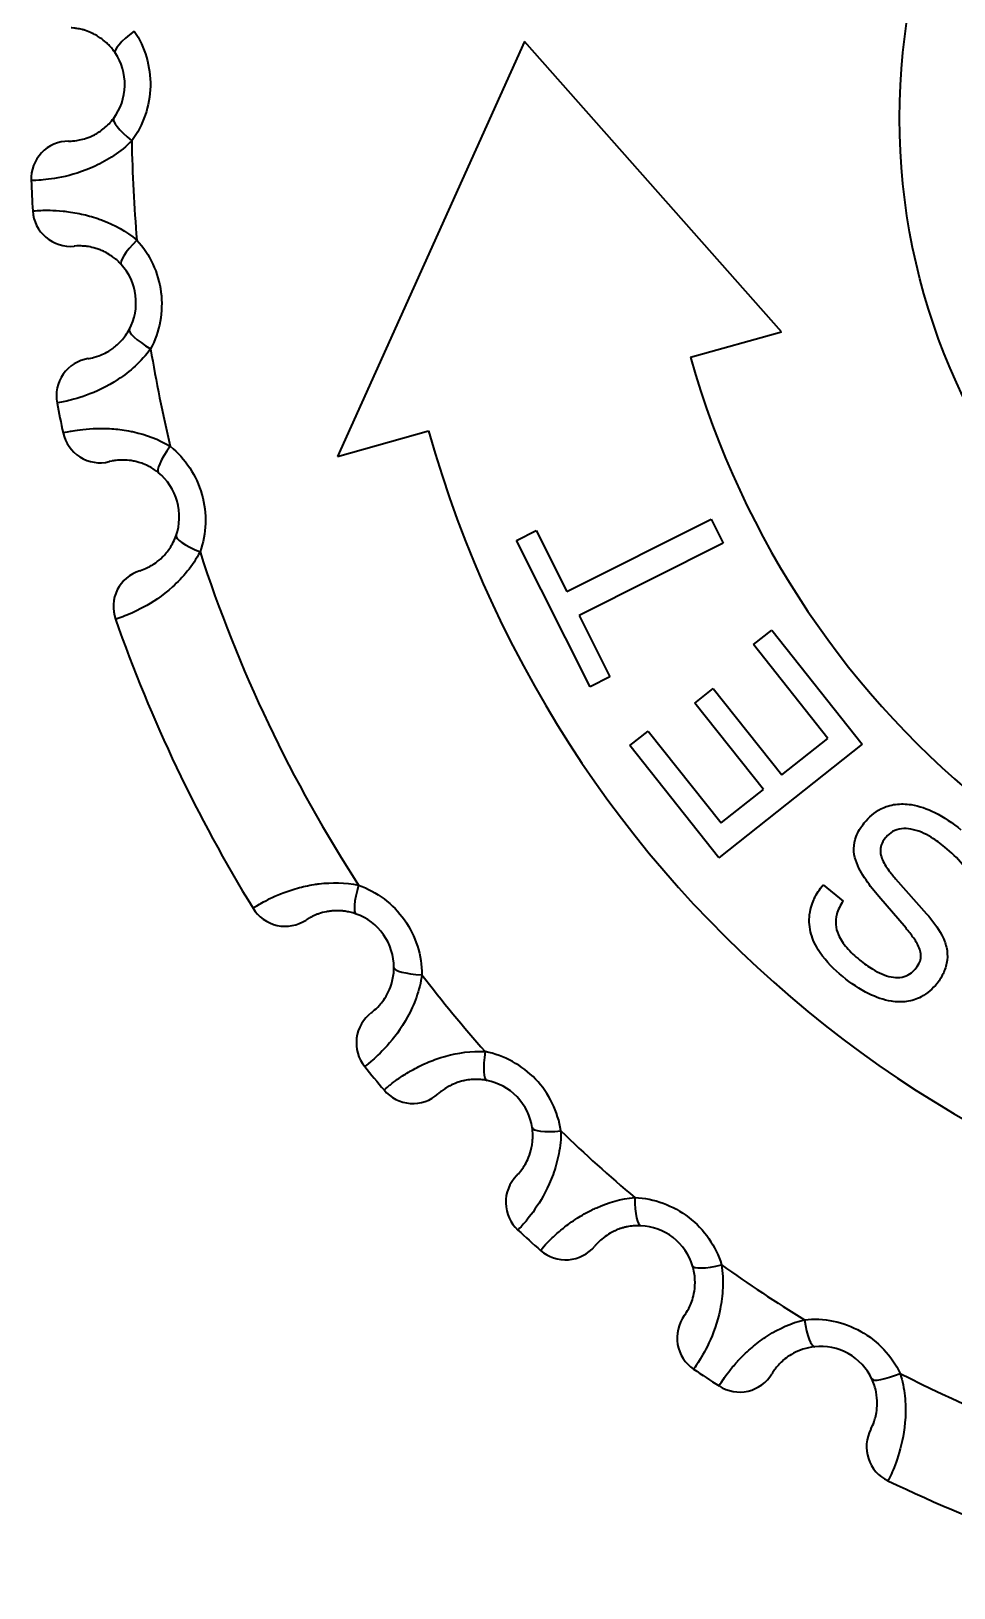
# Model space of a CAD drawing. Header units: millimetres. Extents: x 0 to 3364, y 0 to 2376.
# Drawn here: x 1385.32 to 1397.52, y 1267.25 to 1287.85 of the extents above; entities that cross this region are included whole.
import ezdxf

# ---------------------------------------------------------------- set-up
doc = ezdxf.new("R2010")
doc.units = ezdxf.units.MM
doc.header["$LTSCALE"] = 4
doc.layers.add('가시적인 것(ISO)', color=3, linetype='Continuous', lineweight=40, true_color=0x00ff00)
doc.layers.add('가시적인 좁은 것(ISO)', color=3, linetype='Continuous', lineweight=35, true_color=0x00ff00)

msp = doc.modelspace()

# ---------------------------------------------------------------- linework, layer by layer
at = {"layer": '가시적인 것(ISO)'}
for p, q in [((1391.8393, 1287.7132), (1389.3678, 1282.2229)), ((1395.2405, 1283.8726), (1391.8393, 1287.7132)), ((1394.0371, 1283.5346), (1395.2405, 1283.8726)), ((1389.3678, 1282.2229), (1390.5713, 1282.561)), ((1392.4032, 1280.4331), (1394.31, 1281.392)), ((1394.31, 1281.392), (1394.4699, 1281.0742)), ((1391.7361, 1281.1111), (1391.9961, 1281.2419)), ((1391.9961, 1281.2419), (1392.4032, 1280.4331)), ((1392.7097, 1279.1755), (1391.7361, 1281.1111)), ((1394.4699, 1281.0742), (1392.563, 1280.1154)), ((1392.563, 1280.1154), (1392.9697, 1279.3063)), ((1394.8691, 1279.7318), (1395.1124, 1279.9248)), ((1395.1124, 1279.9248), (1396.3084, 1278.4155)), ((1395.8531, 1278.4905), (1394.8691, 1279.7318)), ((1392.9697, 1279.3063), (1392.7097, 1279.1755)), ((1394.0941, 1278.9593), (1394.3374, 1279.1523)), ((1394.3374, 1279.1523), (1395.2443, 1278.0085)), ((1395.001, 1277.8155), (1394.0941, 1278.9593)), ((1393.2329, 1278.3959), (1393.4766, 1278.5886)), ((1393.4766, 1278.5886), (1394.4413, 1277.3717)), ((1395.2443, 1278.0085), (1395.8531, 1278.4905)), ((1394.4096, 1276.911), (1393.2329, 1278.3959)), ((1396.3084, 1278.4155), (1394.4096, 1276.911)), ((1394.4413, 1277.3717), (1395.001, 1277.8155)), ((1396.7487, 1276.6339), (1397.1592, 1276.1699)), ((1395.7889, 1276.555), (1396.055, 1276.3387)), ((1396.8862, 1275.9793), (1396.5263, 1276.398))]:
    msp.add_line(p, q, dxfattribs=at)
msp.add_circle((1405.3011, 1286.6988), 8.5, dxfattribs=at)
for centre, radius, start, end in [((1385.8177, 1285.8944), 0.5, 90.52751, 182.36422), ((1405.3011, 1286.6988), 20, 182.36422, 183.51735), ((1385.8379, 1285.5024), 0.5, 183.51735, 275.35407), ((1386.1506, 1283.0234), 0.5, 99.02751, 190.86422), ((1405.3011, 1286.6988), 11.7, 195.69079, 267.69079), ((1405.3011, 1286.6988), 20, 190.86422, 192.01735), ((1386.2285, 1282.6387), 0.5, 192.01735, 283.85407), ((1405.3011, 1286.6988), 15.3, 195.69079, 267.69079), ((1386.9042, 1280.2331), 0.5, 107.52751, 199.36422), ((1405.3011, 1286.6988), 20, 199.36422, 211.51735), ((1388.6777, 1276.505), 0.5, 211.51735, 303.35407), ((1390.1177, 1274.463), 0.5, 127.02751, 218.86422), ((1405.3011, 1286.6988), 20, 218.86422, 220.01735), ((1390.367, 1274.1599), 0.5, 220.01735, 311.85407), ((1392.0931, 1272.3531), 0.5, 135.52751, 227.36422), ((1405.3011, 1286.6988), 20, 227.36422, 228.51735), ((1392.3845, 1272.0902), 0.5, 228.51735, 320.35407), ((1394.3586, 1270.5584), 0.5, 144.02751, 235.86422), ((1405.3011, 1286.6988), 20, 235.86422, 237.01735), ((1394.6856, 1270.3415), 0.5, 237.01735, 328.85407), ((1396.8645, 1269.1183), 0.5, 152.52751, 244.36422), ((1405.3011, 1286.6988), 20, 244.36422, 256.51735)]:
    msp.add_arc(centre, radius, start, end, dxfattribs=at)
for points, knots in [([(1386.4292, 1287.5619), (1386.4201, 1287.5755), (1386.4106, 1287.5887), (1386.4008, 1287.6014), (1386.3861, 1287.6205), (1386.3707, 1287.6385), (1386.355, 1287.6552), (1386.3472, 1287.6636), (1386.3393, 1287.6717), (1386.3314, 1287.6795), (1386.3275, 1287.6834), (1386.3235, 1287.6872), (1386.3195, 1287.6909), (1386.3156, 1287.6946), (1386.3116, 1287.6983), (1386.3077, 1287.7018), (1386.2834, 1287.7238), (1386.259, 1287.7429), (1386.2353, 1287.7594), (1386.2179, 1287.7716), (1386.2008, 1287.7824), (1386.1843, 1287.792), (1386.1655, 1287.803), (1386.1474, 1287.8125), (1386.1303, 1287.8207), (1386.095, 1287.8376), (1386.0631, 1287.8496), (1386.0345, 1287.8587), (1386.0192, 1287.8636), (1386.005, 1287.8676), (1385.9918, 1287.871), (1385.9794, 1287.8742), (1385.9678, 1287.8769), (1385.9571, 1287.8791), (1385.9324, 1287.8842), (1385.9122, 1287.887), (1385.896, 1287.8889), (1385.8911, 1287.8895), (1385.8867, 1287.89), (1385.8826, 1287.8904), (1385.8588, 1287.893), (1385.8519, 1287.8931), (1385.8474, 1287.8932)], [0.0026102224, 0.0026102224, 0.0026102224, 0.0026102224, 0.0026627119, 0.0026627119, 0.0026627119, 0.0027414461, 0.0027414461, 0.0027414461, 0.0027808132, 0.0027808132, 0.0027808132, 0.0028004968, 0.0028004968, 0.0028004968, 0.0028201803, 0.0028201803, 0.0028201803, 0.0029414562, 0.0029414562, 0.0029414562, 0.0030301383, 0.0030301383, 0.0030301383, 0.0031306645, 0.0031306645, 0.0031306645, 0.0033386198, 0.0033386198, 0.0033386198, 0.0034500542, 0.0034500542, 0.0034500542, 0.0035550331, 0.0035550331, 0.0035550331, 0.003797578, 0.003797578, 0.003797578, 0.0038699701, 0.0038699701, 0.0038699701, 0.004289886, 0.004289886, 0.004289886, 0.004289886]), ([(1386.4095, 1286.6987), (1386.4981, 1286.8187), (1386.5525, 1286.9706), (1386.556, 1287.1277), (1386.5595, 1287.2849), (1386.5122, 1287.438), (1386.4292, 1287.5619)], [0, 0, 0, 0, 0.00046947665, 0.00046947665, 0.00046947665, 0.00093916648, 0.00093916648, 0.00093916648, 0.00093916648]), ([(1385.8131, 1286.3943), (1385.8178, 1286.3943), (1385.8248, 1286.3942), (1385.8486, 1286.3955), (1385.8724, 1286.3969), (1385.9086, 1286.3996), (1385.9589, 1286.41), (1386.0092, 1286.4205), (1386.0746, 1286.4381), (1386.1548, 1286.4802), (1386.1949, 1286.5013), (1386.2382, 1286.5286), (1386.282, 1286.5645), (1386.3257, 1286.6004), (1386.3706, 1286.6461), (1386.4095, 1286.6987)], [0, 0, 0, 0, 0.0004192882, 0.0004192882, 0.0004192882, 0.0008385765, 0.0008385765, 0.0008385765, 0.0012578647, 0.0012578647, 0.0012578647, 0.0014675089, 0.0014675089, 0.0014675089, 0.001677153, 0.001677153, 0.001677153, 0.001677153]), ([(1386.5089, 1284.7629), (1386.4979, 1284.7751), (1386.4865, 1284.7867), (1386.475, 1284.7978), (1386.4576, 1284.8145), (1386.4397, 1284.83), (1386.4218, 1284.8443), (1386.4128, 1284.8515), (1386.4038, 1284.8583), (1386.3948, 1284.8648), (1386.3903, 1284.8681), (1386.3859, 1284.8712), (1386.3814, 1284.8743), (1386.3769, 1284.8774), (1386.3725, 1284.8805), (1386.368, 1284.8834), (1386.3407, 1284.9015), (1386.3138, 1284.9168), (1386.2879, 1284.9297), (1386.269, 1284.9391), (1386.2505, 1284.9473), (1386.2326, 1284.9544), (1386.2125, 1284.9624), (1386.1932, 1284.9691), (1386.1751, 1284.9747), (1386.1376, 1284.9862), (1386.1043, 1284.9934), (1386.0747, 1284.9982), (1386.0588, 1285.0008), (1386.0442, 1285.0027), (1386.0307, 1285.0041), (1386.0179, 1285.0054), (1386.0061, 1285.0063), (1385.9951, 1285.0069), (1385.9699, 1285.0083), (1385.9496, 1285.0081), (1385.9332, 1285.0076), (1385.9283, 1285.0075), (1385.9238, 1285.0073), (1385.9197, 1285.0071), (1385.8959, 1285.0061), (1385.889, 1285.0052), (1385.8845, 1285.0046)], [0.0026102224, 0.0026102224, 0.0026102224, 0.0026102224, 0.0026627119, 0.0026627119, 0.0026627119, 0.0027414461, 0.0027414461, 0.0027414461, 0.0027808132, 0.0027808132, 0.0027808132, 0.0028004968, 0.0028004968, 0.0028004968, 0.0028201803, 0.0028201803, 0.0028201803, 0.0029414562, 0.0029414562, 0.0029414562, 0.0030301383, 0.0030301383, 0.0030301383, 0.0031306645, 0.0031306645, 0.0031306645, 0.0033386198, 0.0033386198, 0.0033386198, 0.0034500542, 0.0034500542, 0.0034500542, 0.0035550331, 0.0035550331, 0.0035550331, 0.003797578, 0.003797578, 0.003797578, 0.0038699701, 0.0038699701, 0.0038699701, 0.004289886, 0.004289886, 0.004289886, 0.004289886]), ([(1386.617, 1283.9064), (1386.6869, 1284.0381), (1386.7183, 1284.1964), (1386.6985, 1284.3523), (1386.6787, 1284.5083), (1386.6094, 1284.6527), (1386.5089, 1284.7629)], [0, 0, 0, 0, 0.00046947665, 0.00046947665, 0.00046947665, 0.00093916648, 0.00093916648, 0.00093916648, 0.00093916648]), ([(1386.0722, 1283.5172), (1386.0768, 1283.5178), (1386.0837, 1283.5187), (1386.1071, 1283.5236), (1386.1304, 1283.5284), (1386.1658, 1283.5364), (1386.214, 1283.5542), (1386.2623, 1283.572), (1386.3243, 1283.5991), (1386.3974, 1283.6526), (1386.4339, 1283.6794), (1386.4728, 1283.7128), (1386.5107, 1283.7548), (1386.5487, 1283.7968), (1386.5863, 1283.8485), (1386.617, 1283.9064)], [0, 0, 0, 0, 0.0004192882, 0.0004192882, 0.0004192882, 0.0008385765, 0.0008385765, 0.0008385765, 0.0012578647, 0.0012578647, 0.0012578647, 0.0014675089, 0.0014675089, 0.0014675089, 0.001677153, 0.001677153, 0.001677153, 0.001677153]), ([(1387.0015, 1282.0065), (1386.9888, 1282.0169), (1386.9758, 1282.0267), (1386.9627, 1282.036), (1386.9431, 1282.05), (1386.9231, 1282.0627), (1386.9033, 1282.0742), (1386.8933, 1282.0799), (1386.8834, 1282.0853), (1386.8736, 1282.0904), (1386.8687, 1282.093), (1386.8638, 1282.0955), (1386.8589, 1282.0979), (1386.854, 1282.1003), (1386.8492, 1282.1026), (1386.8443, 1282.1049), (1386.8147, 1282.1187), (1386.7858, 1282.1299), (1386.7583, 1282.1388), (1386.7381, 1282.1453), (1386.7186, 1282.1506), (1386.6999, 1282.155), (1386.6788, 1282.16), (1386.6587, 1282.1638), (1386.64, 1282.1666), (1386.6012, 1282.1725), (1386.5672, 1282.1747), (1386.5372, 1282.175), (1386.5212, 1282.1752), (1386.5064, 1282.1749), (1386.4928, 1282.1743), (1386.48, 1282.1738), (1386.4682, 1282.1729), (1386.4573, 1282.1719), (1386.4321, 1282.1695), (1386.4121, 1282.1663), (1386.3959, 1282.1634), (1386.3911, 1282.1625), (1386.3867, 1282.1617), (1386.3827, 1282.1609), (1386.3592, 1282.1564), (1386.3526, 1282.1545), (1386.3482, 1282.1533)], [0.0026102224, 0.0026102224, 0.0026102224, 0.0026102224, 0.0026627119, 0.0026627119, 0.0026627119, 0.0027414461, 0.0027414461, 0.0027414461, 0.0027808132, 0.0027808132, 0.0027808132, 0.0028004968, 0.0028004968, 0.0028004968, 0.0028201803, 0.0028201803, 0.0028201803, 0.0029414562, 0.0029414562, 0.0029414562, 0.0030301383, 0.0030301383, 0.0030301383, 0.0031306645, 0.0031306645, 0.0031306645, 0.0033386198, 0.0033386198, 0.0033386198, 0.0034500542, 0.0034500542, 0.0034500542, 0.0035550331, 0.0035550331, 0.0035550331, 0.003797578, 0.003797578, 0.003797578, 0.0038699701, 0.0038699701, 0.0038699701, 0.004289886, 0.004289886, 0.004289886, 0.004289886]), ([(1387.235, 1281.1754), (1387.2846, 1281.316), (1387.2923, 1281.4772), (1387.2497, 1281.6285), (1387.207, 1281.7798), (1387.1171, 1281.9124), (1387.0015, 1282.0065)], [0, 0, 0, 0, 0.00046947665, 0.00046947665, 0.00046947665, 0.00093916648, 0.00093916648, 0.00093916648, 0.00093916648]), ([(1386.7537, 1280.7099), (1386.7581, 1280.7112), (1386.7649, 1280.7131), (1386.7872, 1280.7214), (1386.8096, 1280.7296), (1386.8434, 1280.7428), (1386.8885, 1280.7675), (1386.9336, 1280.7922), (1386.9909, 1280.8282), (1387.0553, 1280.8919), (1387.0875, 1280.9238), (1387.1209, 1280.9626), (1387.1523, 1281.0097), (1387.1836, 1281.0569), (1387.2132, 1281.1136), (1387.235, 1281.1754)], [0, 0, 0, 0, 0.0004192882, 0.0004192882, 0.0004192882, 0.0008385765, 0.0008385765, 0.0008385765, 0.0012578647, 0.0012578647, 0.0012578647, 0.0014675089, 0.0014675089, 0.0014675089, 0.001677153, 0.001677153, 0.001677153, 0.001677153]), ([(1396.3343, 1277.3741), (1396.3964, 1277.4458), (1396.4683, 1277.5129), (1396.5527, 1277.5569), (1396.613, 1277.5884), (1396.68, 1277.6092), (1396.748, 1277.6181), (1396.8156, 1277.6269), (1396.8854, 1277.6251), (1396.9533, 1277.6147), (1397.0616, 1277.5981), (1397.168, 1277.5603), (1397.2666, 1277.511), (1397.3898, 1277.4493), (1397.5035, 1277.3681), (1397.6119, 1277.2827)], [0, 0, 0, 0, 0.2024132, 0.2024132, 0.2024132, 0.3458311, 0.3458311, 0.3458311, 0.4879837, 0.4879837, 0.4879837, 0.7159761, 0.7159761, 0.7159761, 1, 1, 1, 1]), ([(1396.5263, 1276.398), (1396.4671, 1276.4689), (1396.4091, 1276.5413), (1396.3574, 1276.6174), (1396.3025, 1276.6982), (1396.2523, 1276.7851), (1396.2217, 1276.8776), (1396.2049, 1276.9286), (1396.1957, 1276.9828), (1396.1962, 1277.036), (1396.1967, 1277.0893), (1396.2082, 1277.1429), (1396.2267, 1277.1925), (1396.2512, 1277.2585), (1396.2909, 1277.3189), (1396.3343, 1277.3741)], [0, 0, 0, 0, 0.2480456, 0.2480456, 0.2480456, 0.5124536, 0.5124536, 0.5124536, 0.6581692, 0.6581692, 0.6581692, 0.8046355, 0.8046355, 0.8046355, 1, 1, 1, 1]), ([(1397.4005, 1277.0527), (1397.3419, 1277.0991), (1397.282, 1277.1444), (1397.2183, 1277.1826), (1397.1363, 1277.2319), (1397.0449, 1277.2744), (1396.9502, 1277.2904), (1396.9092, 1277.2973), (1396.8676, 1277.3004), (1396.8269, 1277.2952), (1396.786, 1277.2899), (1396.7454, 1277.277), (1396.7096, 1277.2571), (1396.6771, 1277.2391), (1396.6488, 1277.2137), (1396.624, 1277.186), (1396.6205, 1277.1822), (1396.6172, 1277.1784), (1396.6138, 1277.1746)], [0, 0, 0, 0, 0.2505024, 0.2505024, 0.2505024, 0.5764586, 0.5764586, 0.5764586, 0.7155636, 0.7155636, 0.7155636, 0.8555715, 0.8555715, 0.8555715, 0.9826202, 0.9826202, 0.9826202, 1, 1, 1, 1]), ([(1396.6138, 1277.1746), (1396.5909, 1277.1449), (1396.5698, 1277.1122), (1396.559, 1277.0761), (1396.5507, 1277.0484), (1396.5474, 1277.0188), (1396.5486, 1276.9897), (1396.5499, 1276.9606), (1396.5572, 1276.9314), (1396.5675, 1276.9039), (1396.5887, 1276.8469), (1396.6216, 1276.7941), (1396.6579, 1276.745), (1396.6864, 1276.7066), (1396.7171, 1276.6698), (1396.7487, 1276.6339)], [0, 0, 0, 0, 0.1874497, 0.1874497, 0.1874497, 0.3300693, 0.3300693, 0.3300693, 0.4729854, 0.4729854, 0.4729854, 0.769294, 0.769294, 0.769294, 1, 1, 1, 1]), ([(1397.65, 1276.1269), (1397.6915, 1276.1848), (1397.7298, 1276.2468), (1397.7521, 1276.3146), (1397.7685, 1276.3646), (1397.778, 1276.418), (1397.7767, 1276.4709), (1397.7755, 1276.524), (1397.7643, 1276.5777), (1397.7456, 1276.6279), (1397.7196, 1276.6975), (1397.6792, 1276.7624), (1397.6334, 1276.8215), (1397.5666, 1276.9079), (1397.4848, 1276.9829), (1397.4005, 1277.0527)], [0, 0, 0, 0, 0.2007662, 0.2007662, 0.2007662, 0.3481268, 0.3481268, 0.3481268, 0.495668, 0.495668, 0.495668, 0.7005968, 0.7005968, 0.7005968, 1, 1, 1, 1]), ([(1396.0499, 1275.3388), (1395.9386, 1275.4318), (1395.8321, 1275.5354), (1395.6827, 1275.7543), (1395.6512, 1275.8364), (1395.6106, 1275.9824), (1395.6008, 1276.0704), (1395.6237, 1276.2537), (1395.6536, 1276.3286), (1395.7041, 1276.4368), (1395.7454, 1276.4972), (1395.7889, 1276.555)], [-0.077623199, -0.077623199, -0.077623199, -0.077623199, -0.063368973, -0.063368973, -0.051524607, -0.051524607, -0.036890201, -0.036890201, -0.022373801, -0.022373801, 0, 0, 0, 0]), ([(1389.6174, 1276.1671), (1389.602, 1276.1727), (1389.5865, 1276.1776), (1389.571, 1276.182), (1389.5479, 1276.1886), (1389.5248, 1276.1939), (1389.5023, 1276.1981), (1389.491, 1276.2002), (1389.4798, 1276.202), (1389.4688, 1276.2035), (1389.4634, 1276.2043), (1389.4579, 1276.205), (1389.4525, 1276.2056), (1389.4471, 1276.2063), (1389.4418, 1276.2068), (1389.4365, 1276.2074), (1389.4039, 1276.2105), (1389.3729, 1276.2114), (1389.344, 1276.2106), (1389.3229, 1276.21), (1389.3027, 1276.2085), (1389.2836, 1276.2065), (1389.262, 1276.2041), (1389.2418, 1276.201), (1389.2232, 1276.1974), (1389.1847, 1276.19), (1389.152, 1276.1806), (1389.1236, 1276.171), (1389.1084, 1276.1658), (1389.0946, 1276.1606), (1389.0819, 1276.1555), (1389.07, 1276.1507), (1389.0592, 1276.1459), (1389.0493, 1276.1413), (1389.0263, 1276.1307), (1389.0085, 1276.121), (1388.9942, 1276.1129), (1388.99, 1276.1105), (1388.9861, 1276.1082), (1388.9826, 1276.1061), (1388.962, 1276.094), (1388.9564, 1276.09), (1388.9526, 1276.0874)], [0.0026102224, 0.0026102224, 0.0026102224, 0.0026102224, 0.0026627119, 0.0026627119, 0.0026627119, 0.0027414461, 0.0027414461, 0.0027414461, 0.0027808132, 0.0027808132, 0.0027808132, 0.0028004968, 0.0028004968, 0.0028004968, 0.0028201803, 0.0028201803, 0.0028201803, 0.0029414562, 0.0029414562, 0.0029414562, 0.0030301383, 0.0030301383, 0.0030301383, 0.0031306645, 0.0031306645, 0.0031306645, 0.0033386198, 0.0033386198, 0.0033386198, 0.0034500542, 0.0034500542, 0.0034500542, 0.0035550331, 0.0035550331, 0.0035550331, 0.003797578, 0.003797578, 0.003797578, 0.0038699701, 0.0038699701, 0.0038699701, 0.004289886, 0.004289886, 0.004289886, 0.004289886]), ([(1396.055, 1276.3387), (1396.0192, 1276.2846), (1395.9872, 1276.2262), (1395.9705, 1276.1632), (1395.9588, 1276.1195), (1395.9542, 1276.073), (1395.9578, 1276.0274), (1395.9615, 1275.9819), (1395.9734, 1275.9362), (1395.9917, 1275.8938), (1396.0186, 1275.8317), (1396.0578, 1275.7742), (1396.1022, 1275.7225), (1396.1539, 1275.6623), (1396.2132, 1275.6086), (1396.2744, 1275.5579)], [0, 0, 0, 0, 0.2184167, 0.2184167, 0.2184167, 0.3695373, 0.3695373, 0.3695373, 0.520714, 0.520714, 0.520714, 0.7425561, 0.7425561, 0.7425561, 1, 1, 1, 1]), ([(1390.115, 1275.4616), (1390.1148, 1275.6107), (1390.0683, 1275.7652), (1389.9776, 1275.8936), (1389.8869, 1276.022), (1389.7579, 1276.117), (1389.6174, 1276.1671)], [0, 0, 0, 0, 0.00046947665, 0.00046947665, 0.00046947665, 0.00093916648, 0.00093916648, 0.00093916648, 0.00093916648]), ([(1397.1592, 1276.1699), (1397.2336, 1276.0829), (1397.3064, 1275.99), (1397.3989, 1275.8102), (1397.4137, 1275.7533), (1397.434, 1275.6703), (1397.4365, 1275.6129), (1397.4228, 1275.5001), (1397.4069, 1275.4456), (1397.3618, 1275.3423), (1397.3322, 1275.2932), (1397.2978, 1275.2484)], [-0.071673744, -0.071673744, -0.071673744, -0.071673744, -0.060776079, -0.060776079, -0.052396969, -0.052396969, -0.034809879, -0.034809879, -0.017487321, -0.017487321, 0, 0, 0, 0]), ([(1397.018, 1275.4483), (1397.0395, 1275.4778), (1397.0606, 1275.5088), (1397.072, 1275.5437), (1397.0802, 1275.5685), (1397.084, 1275.5953), (1397.0831, 1275.6217), (1397.0822, 1275.6481), (1397.0766, 1275.6746), (1397.0678, 1275.6997), (1397.049, 1275.7534), (1397.0189, 1275.8034), (1396.9861, 1275.8504), (1396.9549, 1275.8949), (1396.9213, 1275.9377), (1396.8862, 1275.9793)], [0, 0, 0, 0, 0.1861914, 0.1861914, 0.1861914, 0.3186992, 0.3186992, 0.3186992, 0.4505758, 0.4505758, 0.4505758, 0.7333298, 0.7333298, 0.7333298, 1, 1, 1, 1]), ([(1389.8166, 1274.8622), (1389.8204, 1274.8649), (1389.8261, 1274.8689), (1389.8445, 1274.8842), (1389.8628, 1274.8994), (1389.8903, 1274.9231), (1389.9245, 1274.9615), (1389.9587, 1274.9998), (1390.0008, 1275.0529), (1390.0402, 1275.1344), (1390.0599, 1275.1752), (1390.0785, 1275.223), (1390.0923, 1275.2778), (1390.1061, 1275.3327), (1390.115, 1275.3961), (1390.115, 1275.4616)], [0, 0, 0, 0, 0.0004192882, 0.0004192882, 0.0004192882, 0.0008385765, 0.0008385765, 0.0008385765, 0.0012578647, 0.0012578647, 0.0012578647, 0.0014675089, 0.0014675089, 0.0014675089, 0.001677153, 0.001677153, 0.001677153, 0.001677153]), ([(1396.2744, 1275.5579), (1396.3295, 1275.5141), (1396.3861, 1275.4719), (1396.4461, 1275.4353), (1396.5219, 1275.3891), (1396.6051, 1275.3501), (1396.6919, 1275.3341), (1396.7296, 1275.3272), (1396.7685, 1275.3246), (1396.8064, 1275.3287), (1396.8445, 1275.3328), (1396.8823, 1275.3438), (1396.9158, 1275.3616), (1396.9457, 1275.3775), (1396.9731, 1275.3987), (1396.9961, 1275.4233), (1397.0036, 1275.4314), (1397.0108, 1275.4398), (1397.018, 1275.4483)], [0, 0, 0, 0, 0.2482265, 0.2482265, 0.2482265, 0.5648259, 0.5648259, 0.5648259, 0.700629, 0.700629, 0.700629, 0.8381786, 0.8381786, 0.8381786, 0.9604061, 0.9604061, 0.9604061, 1, 1, 1, 1]), ([(1397.2978, 1275.2484), (1397.2375, 1275.1785), (1397.1678, 1275.113), (1397.0856, 1275.0698), (1397.0268, 1275.0389), (1396.9613, 1275.018), (1396.8948, 1275.0089), (1396.8286, 1274.9999), (1396.7599, 1275.0017), (1396.6933, 1275.0121), (1396.5906, 1275.0281), (1396.4901, 1275.0643), (1396.3962, 1275.1104), (1396.2722, 1275.1712), (1396.1584, 1275.2529), (1396.0499, 1275.3388)], [0, 0, 0, 0, 0.2020249, 0.2020249, 0.2020249, 0.3456587, 0.3456587, 0.3456587, 0.4882954, 0.4882954, 0.4882954, 0.708883, 0.708883, 0.708883, 1, 1, 1, 1]), ([(1391.3464, 1273.9646), (1391.3303, 1273.9678), (1391.3142, 1273.9704), (1391.2983, 1273.9725), (1391.2744, 1273.9755), (1391.2508, 1273.9774), (1391.2279, 1273.9782), (1391.2164, 1273.9786), (1391.2051, 1273.9787), (1391.194, 1273.9786), (1391.1885, 1273.9786), (1391.183, 1273.9785), (1391.1776, 1273.9783), (1391.1722, 1273.9781), (1391.1668, 1273.9779), (1391.1615, 1273.9777), (1391.1287, 1273.976), (1391.098, 1273.9723), (1391.0695, 1273.9672), (1391.0487, 1273.9635), (1391.029, 1273.959), (1391.0104, 1273.9542), (1390.9894, 1273.9486), (1390.9699, 1273.9426), (1390.952, 1273.9363), (1390.915, 1273.9233), (1390.884, 1273.9092), (1390.8574, 1273.8954), (1390.8431, 1273.8881), (1390.8302, 1273.8809), (1390.8185, 1273.874), (1390.8074, 1273.8674), (1390.7974, 1273.8611), (1390.7883, 1273.8551), (1390.7672, 1273.8412), (1390.7509, 1273.8289), (1390.7381, 1273.8188), (1390.7342, 1273.8158), (1390.7307, 1273.813), (1390.7275, 1273.8104), (1390.7089, 1273.7954), (1390.704, 1273.7906), (1390.7007, 1273.7875)], [0.0026102224, 0.0026102224, 0.0026102224, 0.0026102224, 0.0026627119, 0.0026627119, 0.0026627119, 0.0027414461, 0.0027414461, 0.0027414461, 0.0027808132, 0.0027808132, 0.0027808132, 0.0028004968, 0.0028004968, 0.0028004968, 0.0028201803, 0.0028201803, 0.0028201803, 0.0029414562, 0.0029414562, 0.0029414562, 0.0030301383, 0.0030301383, 0.0030301383, 0.0031306645, 0.0031306645, 0.0031306645, 0.0033386198, 0.0033386198, 0.0033386198, 0.0034500542, 0.0034500542, 0.0034500542, 0.0035550331, 0.0035550331, 0.0035550331, 0.003797578, 0.003797578, 0.003797578, 0.0038699701, 0.0038699701, 0.0038699701, 0.004289886, 0.004289886, 0.004289886, 0.004289886]), ([(1391.9428, 1273.3404), (1391.9206, 1273.4878), (1391.8517, 1273.6337), (1391.743, 1273.7473), (1391.6343, 1273.8609), (1391.4927, 1273.9357), (1391.3464, 1273.9646)], [0, 0, 0, 0, 0.00046947665, 0.00046947665, 0.00046947665, 0.00093916648, 0.00093916648, 0.00093916648, 0.00093916648]), ([(1391.7363, 1272.7034), (1391.7396, 1272.7067), (1391.7447, 1272.7115), (1391.7605, 1272.7293), (1391.7764, 1272.7471), (1391.8001, 1272.7746), (1391.8283, 1272.8176), (1391.8565, 1272.8606), (1391.8902, 1272.9193), (1391.9171, 1273.0057), (1391.9306, 1273.049), (1391.9419, 1273.099), (1391.9475, 1273.1553), (1391.953, 1273.2116), (1391.9525, 1273.2756), (1391.9428, 1273.3404)], [0, 0, 0, 0, 0.0004192882, 0.0004192882, 0.0004192882, 0.0008385765, 0.0008385765, 0.0008385765, 0.0012578647, 0.0012578647, 0.0012578647, 0.0014675089, 0.0014675089, 0.0014675089, 0.001677153, 0.001677153, 0.001677153, 0.001677153]), ([(1393.3819, 1272.0419), (1393.3619, 1272.0428), (1393.3421, 1272.0429), (1393.3226, 1272.0422), (1393.2935, 1272.0412), (1393.2651, 1272.0385), (1393.2381, 1272.0346), (1393.2245, 1272.0326), (1393.2113, 1272.0303), (1393.1985, 1272.0277), (1393.1921, 1272.0264), (1393.1858, 1272.0251), (1393.1796, 1272.0237), (1393.1734, 1272.0222), (1393.1673, 1272.0208), (1393.1613, 1272.0192), (1393.1453, 1272.0152), (1393.1299, 1272.0107), (1393.1151, 1272.0059), (1393.1126, 1272.0051), (1393.1102, 1272.0043), (1393.1077, 1272.0035), (1393.083, 1271.9952), (1393.0601, 1271.986), (1393.0391, 1271.9766), (1393.0252, 1271.9703), (1393.0122, 1271.964), (1393, 1271.9576), (1392.9636, 1271.9386), (1392.9337, 1271.9194), (1392.9085, 1271.9012), (1392.8736, 1271.876), (1392.8484, 1271.8538), (1392.8288, 1271.835)], [0.0026102224, 0.0026102224, 0.0026102224, 0.0026102224, 0.0026743224, 0.0026743224, 0.0026743224, 0.0027704725, 0.0027704725, 0.0027704725, 0.0028185476, 0.0028185476, 0.0028185476, 0.0028425851, 0.0028425851, 0.0028425851, 0.0028666226, 0.0028666226, 0.0028666226, 0.0029307227, 0.0029307227, 0.0029307227, 0.0029415288, 0.0029415288, 0.0029415288, 0.0030509103, 0.0030509103, 0.0030509103, 0.0031230229, 0.0031230229, 0.0031230229, 0.0033382973, 0.0033382973, 0.0033382973, 0.0036358235, 0.0036358235, 0.0036358235, 0.0036358235]), ([(1394.064, 1271.5126), (1394.0203, 1271.6552), (1393.9305, 1271.7893), (1393.8063, 1271.8856), (1393.682, 1271.9819), (1393.5308, 1272.0349), (1393.3819, 1272.0419)], [0, 0, 0, 0, 0.00046947665, 0.00046947665, 0.00046947665, 0.00093916648, 0.00093916648, 0.00093916648, 0.00093916648]), ([(1393.9539, 1270.8521), (1393.9568, 1270.8558), (1393.961, 1270.8614), (1393.9741, 1270.8813), (1393.9872, 1270.9013), (1394.0065, 1270.932), (1394.028, 1270.9787), (1394.0496, 1271.0253), (1394.0742, 1271.0884), (1394.0881, 1271.1779), (1394.095, 1271.2226), (1394.0988, 1271.2738), (1394.096, 1271.3303), (1394.0932, 1271.3868), (1394.0832, 1271.45), (1394.064, 1271.5126)], [0, 0, 0, 0, 0.0004192882, 0.0004192882, 0.0004192882, 0.0008385765, 0.0008385765, 0.0008385765, 0.0012578647, 0.0012578647, 0.0012578647, 0.0014675089, 0.0014675089, 0.0014675089, 0.001677153, 0.001677153, 0.001677153, 0.001677153]), ([(1395.6792, 1270.4411), (1395.624, 1270.4354), (1395.5709, 1270.4236), (1395.5237, 1270.4083), (1395.4764, 1270.3929), (1395.4352, 1270.3744), (1395.3987, 1270.3547), (1395.3258, 1270.3153), (1395.2753, 1270.2736), (1395.2374, 1270.2373)], [0.00261022236, 0.00261022236, 0.00261022236, 0.00261022236, 0.00278794921, 0.00278794921, 0.00278794921, 0.00296567605, 0.00296567605, 0.00296567605, 0.00332112973, 0.00332112973, 0.00332112973, 0.00332112973]), ([(1396.4321, 1270.0185), (1396.3678, 1270.153), (1396.2592, 1270.2724), (1396.1221, 1270.3492), (1395.9849, 1270.4261), (1395.8276, 1270.4562), (1395.6792, 1270.4411)], [0, 0, 0, 0, 0.00046947665, 0.00046947665, 0.00046947665, 0.00093916648, 0.00093916648, 0.00093916648, 0.00093916648]), ([(1395.2374, 1270.2373), (1395.2355, 1270.2355), (1395.2336, 1270.2337), (1395.2318, 1270.2319), (1395.1843, 1270.1856), (1395.1578, 1270.1492), (1395.1401, 1270.1238), (1395.1212, 1270.0966), (1395.1166, 1270.0884), (1395.1135, 1270.0829)], [0.00332112973, 0.00332112973, 0.00332112973, 0.00332112973, 0.00333860491, 0.00333860491, 0.00333860491, 0.00379751203, 0.00379751203, 0.00379751203, 0.00428988598, 0.00428988598, 0.00428988598, 0.00428988598]), ([(1396.4208, 1269.349), (1396.4231, 1269.3531), (1396.4265, 1269.3592), (1396.4365, 1269.3808), (1396.4465, 1269.4025), (1396.4611, 1269.4357), (1396.4755, 1269.4851), (1396.4898, 1269.5344), (1396.5049, 1269.6004), (1396.5054, 1269.691), (1396.5057, 1269.7363), (1396.5019, 1269.7874), (1396.4907, 1269.8429), (1396.4795, 1269.8983), (1396.4603, 1269.9594), (1396.4321, 1270.0185)], [0, 0, 0, 0, 0.0004192882, 0.0004192882, 0.0004192882, 0.0008385765, 0.0008385765, 0.0008385765, 0.0012578647, 0.0012578647, 0.0012578647, 0.0014675089, 0.0014675089, 0.0014675089, 0.001677153, 0.001677153, 0.001677153, 0.001677153])]:
    msp.add_open_spline(points, degree=3, knots=knots, dxfattribs=at)
msp.add_open_spline([(1392.8289, 1271.835), (1392.7857, 1271.7938), (1392.776, 1271.7802), (1392.7695, 1271.7712)], degree=3, dxfattribs=at)
at = {"layer": '가시적인 좁은 것(ISO)'}
for start, end in [(180.92053, 184.96104), (189.42053, 193.46104), (197.92053, 212.96104), (217.42053, 221.46104), (225.92053, 229.96104), (234.42053, 238.46104), (242.92053, 257.96104)]:
    msp.add_arc((1405.3011, 1286.6988), 18.6557, start, end, dxfattribs=at)
for centre, major_axis, ratio, start_param, end_param in [((1386.8446, 1287.8402), (-0.4153, -0.2784), 0.206118, 4.976004, 6.2831853), ((1386.8117, 1286.4017), (-0.4022, 0.297), 0.206118, 0, 1.3071813), ((1386.8786, 1285.0996), (-0.3696, -0.3367), 0.206118, 4.976004, 6.2831853), ((1387.0587, 1283.672), (-0.4417, 0.2343), 0.206118, 0, 1.3071813), ((1387.3173, 1282.3942), (-0.3158, -0.3876), 0.206118, 4.976004, 6.2831853), ((1387.7065, 1281.0089), (-0.4715, 0.1665), 0.206118, 0, 1.3071813), ((1389.7857, 1276.638), (-0.1683, -0.4708), 0.206118, 4.976004, 6.2831853), ((1390.615, 1275.462), (-0.5, -0.0005), 0.206118, 0, 1.3071813), ((1391.4432, 1274.4552), (-0.0969, -0.4905), 0.206118, 4.976004, 6.2831853), ((1391.1992, 1273.3358), (0.9941, -0.5405), 0.8864531, 1.2235988, 1.9098506), ((1391.3437, 1273.2399), (0.4866, -0.9977), 0.8674544, 1.2232042, 1.92327), ((1392.4372, 1273.4147), (-0.4944, -0.0744), 0.206118, 0, 1.3071813), ((1393.4052, 1272.5413), (-0.0233, -0.4995), 0.206118, 4.976004, 6.2831853), ((1394.542, 1271.6592), (-0.478, -0.1466), 0.206118, 0, 1.3071813), ((1395.6285, 1270.9385), (0.0508, -0.4974), 0.206118, 4.976004, 6.2831853), ((1396.8832, 1270.2341), (-0.4511, -0.2157), 0.206118, 0, 1.3071813)]:
    msp.add_ellipse(centre, major_axis=major_axis, ratio=ratio, start_param=start_param, end_param=end_param, dxfattribs=at)
for points, knots in [([(1386.681, 1287.8503), (1386.7523, 1287.7439), (1386.8063, 1287.6283), (1386.8429, 1287.5037), (1386.8796, 1287.3792), (1386.897, 1287.2507), (1386.8942, 1287.1204), (1386.8884, 1286.8598), (1386.8001, 1286.6053), (1386.6478, 1286.3991)], [0, 0, 0, 0, 0.0003876456, 0.0003876456, 0.0003876456, 0.0007752912, 0.0007752912, 0.0007752912, 0.0015505823, 0.0015505823, 0.0015505823, 0.0015505823]), ([(1386.6478, 1286.3991), (1386.5754, 1286.325), (1386.4948, 1286.2595), (1386.3307, 1286.1484), (1386.2476, 1286.1027), (1386.001, 1285.988), (1385.8459, 1285.9441), (1385.5907, 1285.8915), (1385.4892, 1285.8823), (1385.3536, 1285.8736), (1385.3323, 1285.8737), (1385.3181, 1285.8737)], [0.0041747233, 0.0041747233, 0.0041747233, 0.0041747233, 0.0044943809, 0.0044943809, 0.0048140386, 0.0048140386, 0.0054533538, 0.0054533538, 0.0060926691, 0.0060926691, 0.0067319843, 0.0067319843, 0.0067319843, 0.0067319843]), ([(1385.3388, 1285.4718), (1385.3524, 1285.4733), (1385.3729, 1285.4755), (1385.4414, 1285.4781), (1385.4433, 1285.4782), (1385.4452, 1285.4783), (1385.4471, 1285.4784), (1385.4803, 1285.4796), (1385.5204, 1285.4804), (1385.5674, 1285.4795), (1385.6172, 1285.4785), (1385.6747, 1285.4756), (1385.7397, 1285.4691), (1385.7467, 1285.4684), (1385.7537, 1285.4676), (1385.7609, 1285.4669), (1385.8288, 1285.4594), (1385.9032, 1285.4479), (1385.983, 1285.4303), (1386.0514, 1285.4152), (1386.1249, 1285.3951), (1386.1997, 1285.3694), (1386.2104, 1285.3657), (1386.2211, 1285.3619), (1386.2319, 1285.358), (1386.2427, 1285.354), (1386.2535, 1285.35), (1386.2643, 1285.3458), (1386.4156, 1285.2872), (1386.575, 1285.2023), (1386.7153, 1285.0855)], [0, 0, 0, 0, 0.000641191, 0.000641191, 0.000641191, 0.0006588203, 0.0006588203, 0.0006588203, 0.0009617865, 0.0009617865, 0.0009617865, 0.001282382, 0.001282382, 0.001282382, 0.0013167634, 0.0013167634, 0.0013167634, 0.0016433523, 0.0016433523, 0.0016433523, 0.001923573, 0.001923573, 0.001923573, 0.0019635845, 0.0019635845, 0.0019635845, 0.0020037218, 0.0020037218, 0.0020037218, 0.002564764, 0.002564764, 0.002564764, 0.002564764]), ([(1386.7153, 1285.0855), (1386.8016, 1284.9907), (1386.8721, 1284.8844), (1386.9267, 1284.7666), (1386.9813, 1284.6488), (1387.0176, 1284.5243), (1387.034, 1284.395), (1387.0668, 1284.1364), (1387.0172, 1283.8717), (1386.897, 1283.6452)], [0, 0, 0, 0, 0.0003876456, 0.0003876456, 0.0003876456, 0.0007752912, 0.0007752912, 0.0007752912, 0.0015505823, 0.0015505823, 0.0015505823, 0.0015505823]), ([(1386.897, 1283.6452), (1386.8363, 1283.5613), (1386.7663, 1283.4846), (1386.6204, 1283.3505), (1386.545, 1283.293), (1386.3181, 1283.1431), (1386.1711, 1283.0767), (1385.9265, 1282.987), (1385.8275, 1282.9629), (1385.6947, 1282.9342), (1385.6736, 1282.9312), (1385.6596, 1282.9291)], [0.0041747233, 0.0041747233, 0.0041747233, 0.0041747233, 0.0044943809, 0.0044943809, 0.0048140386, 0.0048140386, 0.0054533538, 0.0054533538, 0.0060926691, 0.0060926691, 0.0067319843, 0.0067319843, 0.0067319843, 0.0067319843]), ([(1385.7394, 1282.5346), (1385.7527, 1282.5381), (1385.7726, 1282.5434), (1385.8399, 1282.5561), (1385.8418, 1282.5565), (1385.8437, 1282.5568), (1385.8456, 1282.5572), (1385.8783, 1282.5633), (1385.9177, 1282.57), (1385.9644, 1282.5761), (1386.0138, 1282.5825), (1386.0711, 1282.5881), (1386.1363, 1282.5912), (1386.1433, 1282.5916), (1386.1504, 1282.5919), (1386.1576, 1282.5922), (1386.2259, 1282.5948), (1386.3012, 1282.5945), (1386.3826, 1282.5888), (1386.4525, 1282.584), (1386.5282, 1282.575), (1386.606, 1282.5606), (1386.6172, 1282.5585), (1386.6283, 1282.5564), (1386.6395, 1282.5541), (1386.6508, 1282.5518), (1386.6621, 1282.5494), (1386.6734, 1282.5468), (1386.8317, 1282.5112), (1387.0018, 1282.4508), (1387.1579, 1282.356)], [0, 0, 0, 0, 0.000641191, 0.000641191, 0.000641191, 0.0006588203, 0.0006588203, 0.0006588203, 0.0009617865, 0.0009617865, 0.0009617865, 0.001282382, 0.001282382, 0.001282382, 0.0013167634, 0.0013167634, 0.0013167634, 0.0016433523, 0.0016433523, 0.0016433523, 0.001923573, 0.001923573, 0.001923573, 0.0019635845, 0.0019635845, 0.0019635845, 0.0020037218, 0.0020037218, 0.0020037218, 0.002564764, 0.002564764, 0.002564764, 0.002564764]), ([(1387.1579, 1282.356), (1387.2573, 1282.275), (1387.3427, 1282.1804), (1387.4141, 1282.0719), (1387.4856, 1281.9635), (1387.5398, 1281.8457), (1387.5752, 1281.7203), (1387.6459, 1281.4694), (1387.6359, 1281.2002), (1387.5505, 1280.9585)], [0, 0, 0, 0, 0.0003876456, 0.0003876456, 0.0003876456, 0.0007752912, 0.0007752912, 0.0007752912, 0.0015505823, 0.0015505823, 0.0015505823, 0.0015505823]), ([(1387.5505, 1280.9585), (1387.5029, 1280.8665), (1387.445, 1280.7803), (1387.3206, 1280.6261), (1387.2545, 1280.558), (1387.0522, 1280.3762), (1386.9166, 1280.2889), (1386.6879, 1280.164), (1386.5936, 1280.1255), (1386.4665, 1280.0775), (1386.4461, 1280.0714), (1386.4325, 1280.0673)], [0.0041747233, 0.0041747233, 0.0041747233, 0.0041747233, 0.0044943809, 0.0044943809, 0.0048140386, 0.0048140386, 0.0054533538, 0.0054533538, 0.0060926691, 0.0060926691, 0.0067319843, 0.0067319843, 0.0067319843, 0.0067319843]), ([(1388.2515, 1276.2436), (1388.2628, 1276.2514), (1388.2798, 1276.263), (1388.3391, 1276.2974), (1388.3407, 1276.2984), (1388.3423, 1276.2994), (1388.344, 1276.3003), (1388.3728, 1276.317), (1388.4077, 1276.3365), (1388.4497, 1276.3578), (1388.4941, 1276.3803), (1388.5462, 1276.4047), (1388.6067, 1276.4295), (1388.6132, 1276.4322), (1388.6198, 1276.4348), (1388.6265, 1276.4375), (1388.6899, 1276.4628), (1388.761, 1276.4876), (1388.8397, 1276.5095), (1388.9072, 1276.5282), (1388.9815, 1276.545), (1389.0597, 1276.5574), (1389.0709, 1276.5592), (1389.0821, 1276.5609), (1389.0935, 1276.5624), (1389.1048, 1276.564), (1389.1163, 1276.5655), (1389.1278, 1276.5669), (1389.2889, 1276.5862), (1389.4695, 1276.586), (1389.6482, 1276.5488)], [0, 0, 0, 0, 0.000641191, 0.000641191, 0.000641191, 0.0006588203, 0.0006588203, 0.0006588203, 0.0009617865, 0.0009617865, 0.0009617865, 0.001282382, 0.001282382, 0.001282382, 0.0013167634, 0.0013167634, 0.0013167634, 0.0016433523, 0.0016433523, 0.0016433523, 0.001923573, 0.001923573, 0.001923573, 0.0019635845, 0.0019635845, 0.0019635845, 0.0020037218, 0.0020037218, 0.0020037218, 0.002564764, 0.002564764, 0.002564764, 0.002564764]), ([(1389.6482, 1276.5488), (1389.7689, 1276.5056), (1389.881, 1276.4449), (1389.9846, 1276.3665), (1390.0881, 1276.2882), (1390.1786, 1276.1953), (1390.2538, 1276.0888), (1390.4042, 1275.8759), (1390.4846, 1275.6188), (1390.4848, 1275.3624)], [0, 0, 0, 0, 0.0003876456, 0.0003876456, 0.0003876456, 0.0007752912, 0.0007752912, 0.0007752912, 0.0015505823, 0.0015505823, 0.0015505823, 0.0015505823]), ([(1390.4848, 1275.3624), (1390.4707, 1275.2598), (1390.4448, 1275.1593), (1390.379, 1274.9723), (1390.3394, 1274.8862), (1390.2094, 1274.6473), (1390.1108, 1274.5197), (1389.9369, 1274.3256), (1389.8608, 1274.2578), (1389.7571, 1274.1702), (1389.7399, 1274.1576), (1389.7284, 1274.1492)], [0.0041747233, 0.0041747233, 0.0041747233, 0.0041747233, 0.0044943809, 0.0044943809, 0.0048140386, 0.0048140386, 0.0054533538, 0.0054533538, 0.0060926691, 0.0060926691, 0.0067319843, 0.0067319843, 0.0067319843, 0.0067319843]), ([(1389.9841, 1273.8384), (1389.9942, 1273.8477), (1390.0093, 1273.8617), (1390.0628, 1273.9045), (1390.0643, 1273.9057), (1390.0657, 1273.9069), (1390.0673, 1273.9081), (1390.0933, 1273.9289), (1390.1249, 1273.9534), (1390.1633, 1273.9806), (1390.2039, 1274.0094), (1390.2518, 1274.0413), (1390.308, 1274.0747), (1390.314, 1274.0783), (1390.3201, 1274.0819), (1390.3263, 1274.0855), (1390.3854, 1274.1199), (1390.452, 1274.155), (1390.5266, 1274.1882), (1390.5906, 1274.2168), (1390.6616, 1274.2444), (1390.7371, 1274.2682), (1390.7479, 1274.2716), (1390.7588, 1274.2749), (1390.7697, 1274.2781), (1390.7807, 1274.2814), (1390.7918, 1274.2845), (1390.803, 1274.2876), (1390.9595, 1274.3305), (1391.1381, 1274.357), (1391.3204, 1274.3466)], [0, 0, 0, 0, 0.000641191, 0.000641191, 0.000641191, 0.0006588203, 0.0006588203, 0.0006588203, 0.0009617865, 0.0009617865, 0.0009617865, 0.001282382, 0.001282382, 0.001282382, 0.0013167634, 0.0013167634, 0.0013167634, 0.0016433523, 0.0016433523, 0.0016433523, 0.001923573, 0.001923573, 0.001923573, 0.0019635845, 0.0019635845, 0.0019635845, 0.0020037218, 0.0020037218, 0.0020037218, 0.002564764, 0.002564764, 0.002564764, 0.002564764]), ([(1392.3232, 1273.297), (1392.3243, 1273.1934), (1392.3137, 1273.0901), (1392.2762, 1272.8955), (1392.2498, 1272.8044), (1392.1565, 1272.549), (1392.0779, 1272.4082), (1391.9345, 1272.1906), (1391.8693, 1272.1123), (1391.7796, 1272.0103), (1391.7645, 1271.9953), (1391.7544, 1271.9853)], [0.0041747233, 0.0041747233, 0.0041747233, 0.0041747233, 0.0044943809, 0.0044943809, 0.0048140386, 0.0048140386, 0.0054533538, 0.0054533538, 0.0060926691, 0.0060926691, 0.0067319843, 0.0067319843, 0.0067319843, 0.0067319843]), ([(1392.0533, 1271.7157), (1392.0618, 1271.7264), (1392.0747, 1271.7424), (1392.1213, 1271.7927), (1392.1226, 1271.7941), (1392.1239, 1271.7955), (1392.1252, 1271.7969), (1392.1478, 1271.8213), (1392.1755, 1271.8502), (1392.2094, 1271.8828), (1392.2453, 1271.9173), (1392.288, 1271.9559), (1392.3386, 1271.9972), (1392.344, 1272.0017), (1392.3496, 1272.0061), (1392.3552, 1272.0106), (1392.4085, 1272.0534), (1392.4692, 1272.0979), (1392.5381, 1272.1418), (1392.5971, 1272.1795), (1392.6633, 1272.2173), (1392.7344, 1272.252), (1392.7446, 1272.257), (1392.7549, 1272.2619), (1392.7652, 1272.2667), (1392.7756, 1272.2715), (1392.7862, 1272.2763), (1392.7968, 1272.281), (1392.9452, 1272.3465), (1393.1179, 1272.3992), (1393.2997, 1272.4158)], [0, 0, 0, 0, 0.000641191, 0.000641191, 0.000641191, 0.0006588203, 0.0006588203, 0.0006588203, 0.0009617865, 0.0009617865, 0.0009617865, 0.001282382, 0.001282382, 0.001282382, 0.0013167634, 0.0013167634, 0.0013167634, 0.0016433523, 0.0016433523, 0.0016433523, 0.001923573, 0.001923573, 0.001923573, 0.0019635845, 0.0019635845, 0.0019635845, 0.0020037218, 0.0020037218, 0.0020037218, 0.002564764, 0.002564764, 0.002564764, 0.002564764]), ([(1393.2997, 1272.4158), (1393.4278, 1272.4098), (1393.5528, 1272.3845), (1393.6747, 1272.3399), (1393.7966, 1272.2952), (1393.9103, 1272.2328), (1394.0133, 1272.153), (1394.2194, 1271.9933), (1394.3714, 1271.771), (1394.4466, 1271.5259)], [0, 0, 0, 0, 0.0003876456, 0.0003876456, 0.0003876456, 0.0007752912, 0.0007752912, 0.0007752912, 0.0015505823, 0.0015505823, 0.0015505823, 0.0015505823]), ([(1394.4466, 1271.5259), (1394.4631, 1271.4236), (1394.4678, 1271.3199), (1394.4595, 1271.1219), (1394.4468, 1271.0279), (1394.3924, 1270.7615), (1394.3354, 1270.6106), (1394.2258, 1270.3742), (1394.1729, 1270.2871), (1394.0993, 1270.173), (1394.0865, 1270.1559), (1394.078, 1270.1446)], [0.0041747233, 0.0041747233, 0.0041747233, 0.0041747233, 0.0044943809, 0.0044943809, 0.0048140386, 0.0048140386, 0.0054533538, 0.0054533538, 0.0060926691, 0.0060926691, 0.0067319843, 0.0067319843, 0.0067319843, 0.0067319843]), ([(1394.4134, 1269.9221), (1394.4203, 1269.9339), (1394.4307, 1269.9517), (1394.4693, 1270.0083), (1394.4704, 1270.0099), (1394.4714, 1270.0115), (1394.4725, 1270.0131), (1394.4913, 1270.0405), (1394.5145, 1270.0732), (1394.5432, 1270.1105), (1394.5736, 1270.1499), (1394.6101, 1270.1944), (1394.654, 1270.2427), (1394.6587, 1270.2479), (1394.6635, 1270.2532), (1394.6684, 1270.2585), (1394.7148, 1270.3086), (1394.7683, 1270.3616), (1394.8299, 1270.4152), (1394.8827, 1270.4612), (1394.9426, 1270.5084), (1395.0078, 1270.5532), (1395.0172, 1270.5596), (1395.0266, 1270.566), (1395.0361, 1270.5723), (1395.0457, 1270.5786), (1395.0554, 1270.5849), (1395.0652, 1270.5911), (1395.2023, 1270.6778), (1395.3654, 1270.7555), (1395.5427, 1270.7988)], [0, 0, 0, 0, 0.000641191, 0.000641191, 0.000641191, 0.0006588203, 0.0006588203, 0.0006588203, 0.0009617865, 0.0009617865, 0.0009617865, 0.001282382, 0.001282382, 0.001282382, 0.0013167634, 0.0013167634, 0.0013167634, 0.0016433523, 0.0016433523, 0.0016433523, 0.001923573, 0.001923573, 0.001923573, 0.0019635845, 0.0019635845, 0.0019635845, 0.0020037218, 0.0020037218, 0.0020037218, 0.002564764, 0.002564764, 0.002564764, 0.002564764]), ([(1395.5427, 1270.7988), (1395.6702, 1270.8118), (1395.7976, 1270.8052), (1395.9248, 1270.7791), (1396.052, 1270.7529), (1396.1736, 1270.708), (1396.2873, 1270.6443), (1396.5147, 1270.5169), (1396.6979, 1270.3195), (1396.8085, 1270.0882)], [0, 0, 0, 0, 0.0003876456, 0.0003876456, 0.0003876456, 0.0007752912, 0.0007752912, 0.0007752912, 0.0015505823, 0.0015505823, 0.0015505823, 0.0015505823]), ([(1396.8085, 1270.0882), (1396.84, 1269.9895), (1396.8599, 1269.8876), (1396.881, 1269.6905), (1396.8824, 1269.5957), (1396.8679, 1269.3241), (1396.8338, 1269.1665), (1396.7604, 1268.9165), (1396.7209, 1268.8225), (1396.665, 1268.6988), (1396.6549, 1268.68), (1396.6481, 1268.6675)], [0.0041747233, 0.0041747233, 0.0041747233, 0.0041747233, 0.0044943809, 0.0044943809, 0.0048140386, 0.0048140386, 0.0054533538, 0.0054533538, 0.0060926691, 0.0060926691, 0.0067319843, 0.0067319843, 0.0067319843, 0.0067319843])]:
    msp.add_open_spline(points, degree=3, knots=knots, dxfattribs=at)

doc.saveas('drawing.dxf')
